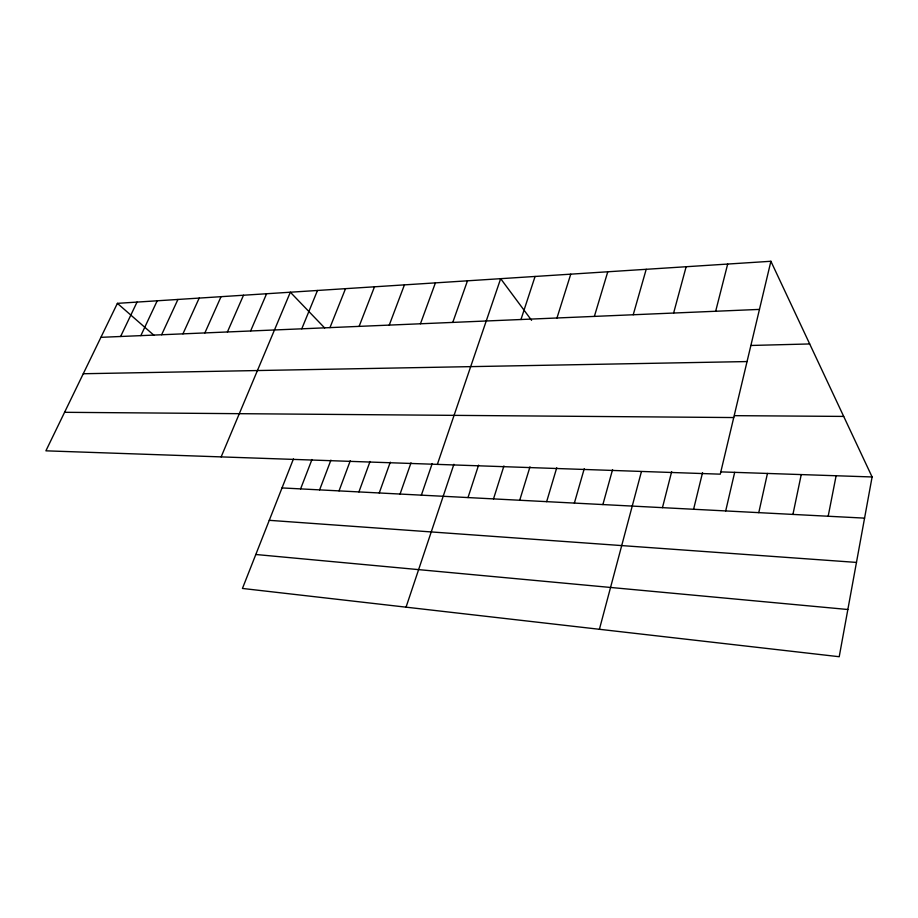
<?xml version="1.0" encoding="UTF-8"?>
<svg xmlns="http://www.w3.org/2000/svg" width="918" height="918" viewBox="0 0 918 918"><rect width="100%" height="100%" fill="white"/><g stroke="black" fill="none" stroke-linecap="round" stroke-linejoin="round"><path stroke-width="1.38" d="M770.902 261.274L720.274 474.17L45.9 450.83L117.389 303.353L770.902 261.274L872.1 476.958L839.213 656.726L242.444 588.449L293.45 458.897M828.174 516.249L836.114 475.754M792.934 514.413L801.242 474.583M758.784 512.646L767.448 473.447M725.69 510.936L734.675 472.345M693.595 509.272L702.545 472.632M715.673 311.259L727.676 264.063M662.463 507.654L671.666 471.634M599.408 629.289L641.326 471.967M673.628 313.038L686.148 266.736M602.885 504.567L612.57 469.614M633.225 314.759L646.203 269.307M574.37 503.087L584.25 468.696M546.658 501.653L556.744 467.755M594.371 316.4L607.773 271.774M519.714 500.253L529.984 466.837M556.974 317.984L570.755 274.161M493.505 498.899L503.936 465.942M468.008 497.567L478.576 465.128M520.965 319.521L535.079 276.456M406.043 607.165L453.905 464.279M437.358 464.382L500.666 278.67L531.579 320.325M421.362 495.158L432.206 463.544M400.064 494.056L411.012 462.81M452.769 322.413L467.469 280.816M379.249 492.966L390.288 462.156M358.915 491.922L370.046 461.467M420.455 323.779L435.407 282.87M339.04 490.889L350.263 460.779M389.255 325.098L404.436 284.867M319.602 489.879L330.916 460.125M300.599 488.892L311.959 459.528M359.11 326.383L374.487 286.795M329.964 327.611L345.524 288.665M301.77 328.816L317.49 290.467M221.146 456.9L290.34 292.211L324.674 327.956M250.614 330.985L266.587 293.749M227.423 331.96L243.499 295.229M204.875 332.924L221.043 296.675M182.946 333.854L199.195 298.086M161.614 334.76L177.931 299.452M140.844 335.632L157.219 300.783M120.614 336.493L137.046 302.079M100.923 337.331L759.45 309.4M750.981 345.466L809.687 343.952M83.274 373.741L747.045 361.566M734.549 415.659L843.688 416.416M64.57 412.308L733.734 417.552M720.848 471.886L872.1 476.958M282.021 487.928L864.572 518.131M269.261 520.322L856.471 562.413M255.812 554.495L847.853 609.506M117.389 303.353L154.052 335.368"/></g></svg>
